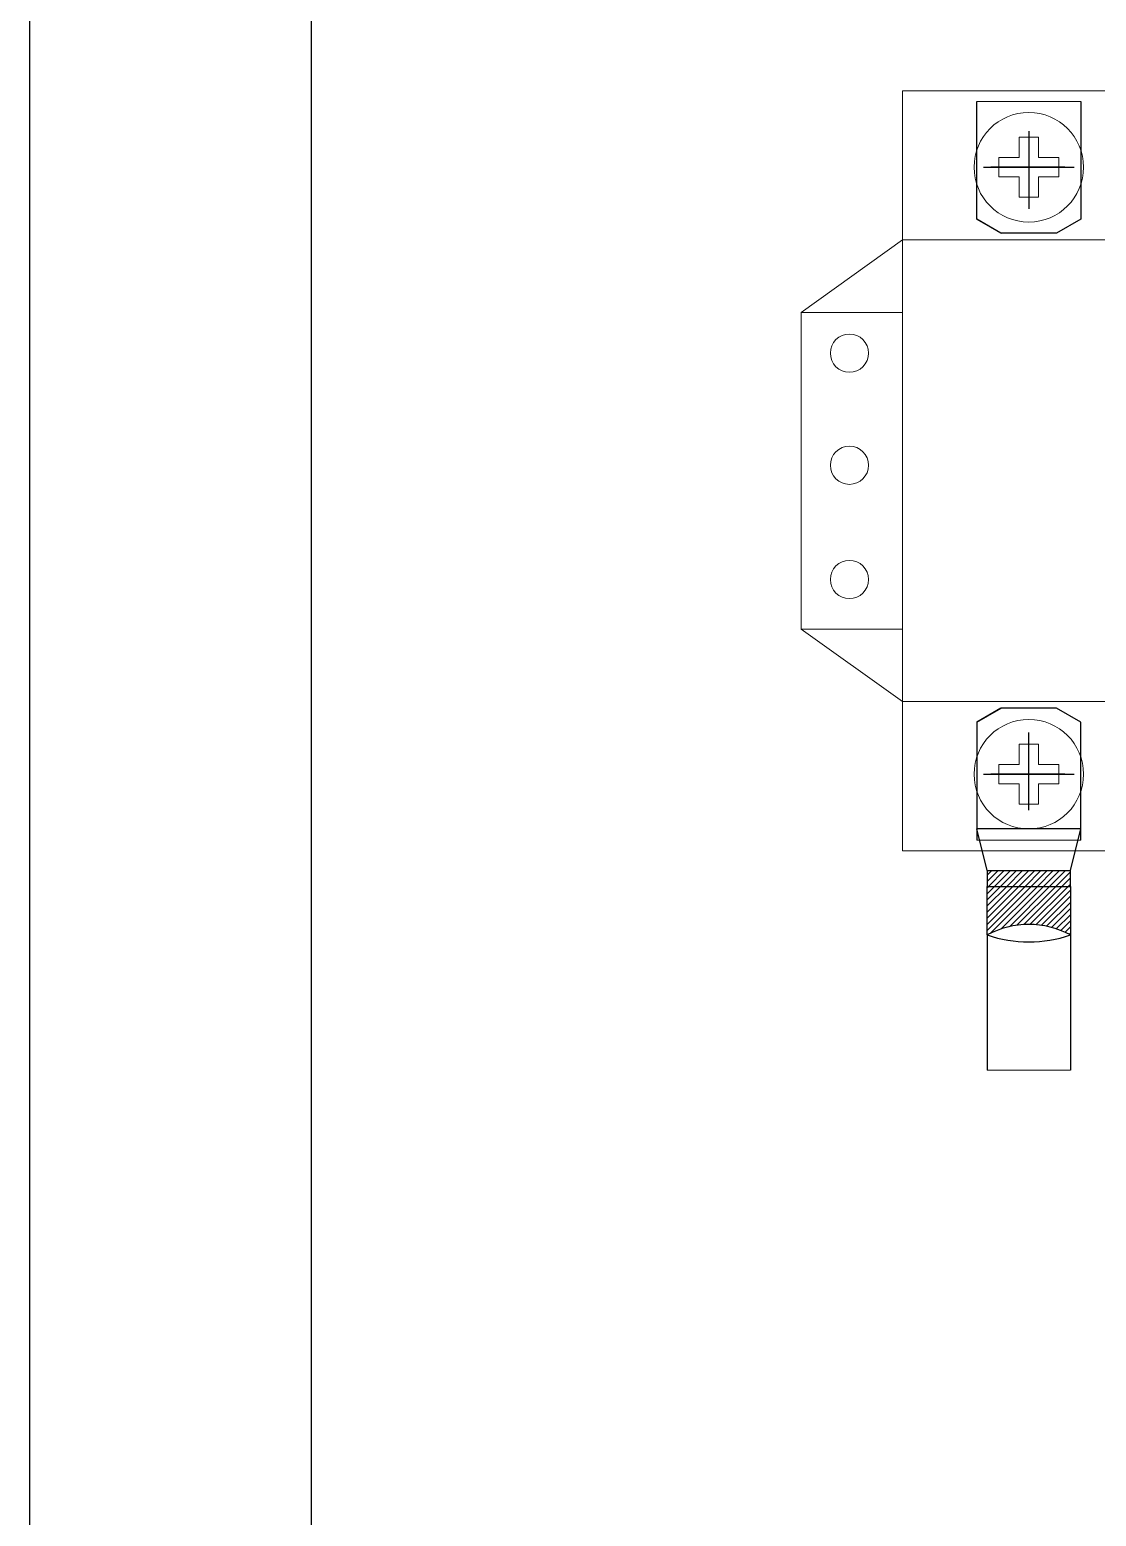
# Model space of a CAD drawing. Header units: millimetres. Extents: x 330554 to 656471, y 11007 to 130943.
# Drawn here: x 420260.1 to 420411.7, y 94369 to 94580.2 of the extents above; entities that cross this region are included whole.
import ezdxf

# ---------------------------------------------------------------- set-up
doc = ezdxf.new("R2010")
doc.units = ezdxf.units.MM
doc.header["$LTSCALE"] = 6
doc.layers.add('M & E', color=5, linetype='Continuous', lineweight=30)
doc.layers.add('thước đo', color=3, linetype='Continuous')
doc.layers.add('đèn báo pha', color=10, linetype='Continuous')
pattern_1 = [(225, (119081.89674, 106156.1728), (0.4354782166, -0.4354782166), [])]

msp = doc.modelspace()

# ---------------------------------------------------------------- hatches: boundary and pattern name
at = {"layer": 'đèn báo pha', "ltscale": 8}
h = msp.add_hatch(dxfattribs=at)
h.set_pattern_fill('ANSI31', color=256, scale=4.926874, angle=540, style=0)
h.set_pattern_definition(pattern_1)
h.paths.add_polyline_path([(420408.038, 94458.489), (420408.038, 94460.743), (420396.213, 94460.743), (420396.213, 94458.489)])
h = msp.add_hatch(dxfattribs=at)
h.set_pattern_fill('ANSI31', color=256, scale=4.926874, angle=540, style=0)
h.set_pattern_definition(pattern_1)
edge = h.paths.add_edge_path()
edge.add_arc((420402.126, 94440.588), 12.491, 61.75026, 118.24974)
edge.add_line((420396.213, 94451.591), (420396.213, 94458.489))
edge.add_line((420396.213, 94458.489), (420408.038, 94458.489))
edge.add_line((420408.038, 94458.489), (420408.038, 94451.591))

# ---------------------------------------------------------------- linework, layer by layer
at = {"linetype": 'ByBlock', "lineweight": 18, "ltscale": 8}
for p, q in [((420403.499, 94564.935), (420400.752, 94564.935)), ((420400.752, 94564.935), (420400.752, 94562.045)), ((420403.499, 94564.935), (420400.752, 94564.935)), ((420400.752, 94564.935), (420400.752, 94562.045)), ((420403.499, 94564.935), (420400.752, 94564.935)), ((420400.752, 94564.935), (420400.752, 94562.045)), ((420403.499, 94564.935), (420400.752, 94564.935)), ((420400.752, 94564.935), (420400.752, 94562.045)), ((420403.499, 94562.045), (420403.499, 94564.935)), ((420403.499, 94562.045), (420403.499, 94564.935)), ((420403.499, 94562.045), (420403.499, 94564.935)), ((420403.499, 94562.045), (420403.499, 94564.935)), ((420400.752, 94562.045), (420397.862, 94562.045)), ((420397.862, 94562.045), (420397.862, 94559.298)), ((420400.752, 94562.045), (420397.862, 94562.045)), ((420397.862, 94562.045), (420397.862, 94559.298)), ((420400.752, 94562.045), (420397.862, 94562.045)), ((420397.862, 94562.045), (420397.862, 94559.298)), ((420400.752, 94562.045), (420397.862, 94562.045)), ((420397.862, 94562.045), (420397.862, 94559.298)), ((420406.389, 94562.045), (420403.499, 94562.045)), ((420406.389, 94562.045), (420403.499, 94562.045)), ((420406.389, 94562.045), (420403.499, 94562.045)), ((420406.389, 94562.045), (420403.499, 94562.045)), ((420406.389, 94559.298), (420406.389, 94562.045)), ((420406.389, 94559.298), (420406.389, 94562.045)), ((420406.389, 94559.298), (420406.389, 94562.045)), ((420406.389, 94559.298), (420406.389, 94562.045)), ((420397.862, 94559.298), (420400.752, 94559.298)), ((420397.862, 94559.298), (420400.752, 94559.298)), ((420397.862, 94559.298), (420400.752, 94559.298)), ((420397.862, 94559.298), (420400.752, 94559.298)), ((420400.752, 94559.298), (420400.752, 94556.408)), ((420400.752, 94559.298), (420400.752, 94556.408)), ((420400.752, 94559.298), (420400.752, 94556.408)), ((420400.752, 94559.298), (420400.752, 94556.408)), ((420403.499, 94556.408), (420403.499, 94559.298)), ((420403.499, 94559.298), (420406.389, 94559.298)), ((420403.499, 94556.408), (420403.499, 94559.298)), ((420403.499, 94559.298), (420406.389, 94559.298)), ((420403.499, 94556.408), (420403.499, 94559.298)), ((420403.499, 94559.298), (420406.389, 94559.298)), ((420403.499, 94556.408), (420403.499, 94559.298)), ((420403.499, 94559.298), (420406.389, 94559.298)), ((420400.752, 94556.408), (420403.499, 94556.408)), ((420400.752, 94556.408), (420403.499, 94556.408)), ((420400.752, 94556.408), (420403.499, 94556.408)), ((420400.752, 94556.408), (420403.499, 94556.408)), ((420400.752, 94475.812), (420400.752, 94478.702)), ((420400.752, 94478.702), (420403.499, 94478.702)), ((420400.752, 94475.812), (420400.752, 94478.702)), ((420400.752, 94478.702), (420403.499, 94478.702)), ((420400.752, 94475.812), (420400.752, 94478.702)), ((420400.752, 94478.702), (420403.499, 94478.702)), ((420400.752, 94475.812), (420400.752, 94478.702)), ((420400.752, 94478.702), (420403.499, 94478.702)), ((420403.499, 94478.702), (420403.499, 94475.812)), ((420403.499, 94478.702), (420403.499, 94475.812)), ((420403.499, 94478.702), (420403.499, 94475.812)), ((420403.499, 94478.702), (420403.499, 94475.812)), ((420397.862, 94473.064), (420397.862, 94475.812)), ((420397.862, 94475.812), (420400.752, 94475.812)), ((420397.862, 94473.064), (420397.862, 94475.812)), ((420397.862, 94475.812), (420400.752, 94475.812)), ((420397.862, 94473.064), (420397.862, 94475.812)), ((420397.862, 94475.812), (420400.752, 94475.812)), ((420397.862, 94473.064), (420397.862, 94475.812)), ((420397.862, 94475.812), (420400.752, 94475.812)), ((420403.499, 94475.812), (420406.389, 94475.812)), ((420403.499, 94475.812), (420406.389, 94475.812)), ((420403.499, 94475.812), (420406.389, 94475.812)), ((420403.499, 94475.812), (420406.389, 94475.812)), ((420406.389, 94475.812), (420406.389, 94473.064)), ((420406.389, 94475.812), (420406.389, 94473.064)), ((420406.389, 94475.812), (420406.389, 94473.064)), ((420406.389, 94475.812), (420406.389, 94473.064)), ((420400.752, 94473.064), (420397.862, 94473.064)), ((420400.752, 94473.064), (420397.862, 94473.064)), ((420400.752, 94473.064), (420397.862, 94473.064)), ((420400.752, 94473.064), (420397.862, 94473.064)), ((420400.752, 94470.174), (420400.752, 94473.064)), ((420400.752, 94470.174), (420400.752, 94473.064)), ((420400.752, 94470.174), (420400.752, 94473.064)), ((420400.752, 94470.174), (420400.752, 94473.064)), ((420406.389, 94473.064), (420403.499, 94473.064)), ((420403.499, 94473.064), (420403.499, 94470.174)), ((420406.389, 94473.064), (420403.499, 94473.064)), ((420403.499, 94473.064), (420403.499, 94470.174)), ((420406.389, 94473.064), (420403.499, 94473.064)), ((420403.499, 94473.064), (420403.499, 94470.174)), ((420406.389, 94473.064), (420403.499, 94473.064)), ((420403.499, 94473.064), (420403.499, 94470.174)), ((420403.499, 94470.174), (420400.752, 94470.174)), ((420403.499, 94470.174), (420400.752, 94470.174)), ((420403.499, 94470.174), (420400.752, 94470.174)), ((420403.499, 94470.174), (420400.752, 94470.174))]:
    msp.add_line(p, q, dxfattribs=at)
for centre, radius in [((420402.126, 94560.671), 7.783), ((420402.126, 94560.671), 7.783), ((420402.126, 94560.671), 7.783), ((420402.126, 94560.671), 7.783), ((420376.638, 94534.258), 2.718), ((420376.638, 94518.332), 2.718), ((420376.638, 94502.098), 2.718), ((420402.126, 94474.438), 7.783), ((420402.126, 94474.438), 7.783), ((420402.126, 94474.438), 7.783), ((420402.126, 94474.438), 7.783)]:
    msp.add_circle(centre, radius, dxfattribs=at)
at = {"layer": 'M & E', "lineweight": -2, "ltscale": 8}
for p, q in [((420396.213, 94451.591), (420396.213, 94442.722)), ((420408.038, 94451.591), (420408.038, 94442.722))]:
    msp.add_line(p, q, dxfattribs=at)
at = {"layer": 'thước đo', "color": 7, "lineweight": 18, "ltscale": 8}
for p, q in [((420394.735, 94570.032), (420409.516, 94570.032)), ((420369.778, 94540.055), (420384.178, 94550.354)), ((420369.778, 94495.055), (420384.178, 94484.755)), ((420384.502, 94484.755), (420384.178, 94484.755)), ((420394.735, 94465.077), (420409.516, 94465.077)), ((420396.213, 94432.378), (420408.038, 94432.378))]:
    msp.add_line(p, q, dxfattribs=at)
at = {"layer": 'thước đo', "color": 0, "ltscale": 8}
for p, q in [((420402.126, 94565.809), (420402.126, 94555.534)), ((420402.126, 94565.809), (420402.126, 94555.534)), ((420402.126, 94564.613), (420402.126, 94556.73)), ((420402.126, 94564.33), (420402.126, 94557.013)), ((420395.69, 94560.671), (420408.561, 94560.671)), ((420402.126, 94560.671), (420396.712, 94560.671)), ((420396.988, 94560.671), (420407.263, 94560.671)), ((420407.263, 94560.671), (420396.988, 94560.671)), ((420406.067, 94560.671), (420398.184, 94560.671)), ((420402.126, 94556.73), (420402.126, 94554.772)), ((420398.168, 94551.31), (420394.719, 94553.281)), ((420394.735, 94553.281), (420398.184, 94551.31)), ((420409.516, 94553.281), (420406.067, 94551.31)), ((420398.168, 94483.799), (420394.719, 94481.828)), ((420394.735, 94481.828), (420398.184, 94483.799)), ((420409.516, 94481.828), (420406.067, 94483.799)), ((420402.126, 94478.379), (420402.126, 94480.337)), ((420402.126, 94469.3), (420402.126, 94479.576)), ((420402.126, 94469.3), (420402.126, 94479.576)), ((420402.126, 94470.496), (420402.126, 94478.379)), ((420402.126, 94470.779), (420402.126, 94478.097)), ((420395.69, 94474.438), (420408.561, 94474.438)), ((420402.126, 94474.438), (420396.712, 94474.438)), ((420396.988, 94474.438), (420407.263, 94474.438)), ((420407.263, 94474.438), (420396.988, 94474.438)), ((420406.067, 94474.438), (420398.184, 94474.438)), ((420409.516, 94466.655), (420394.735, 94466.655)), ((420396.213, 94451.591), (420396.213, 94432.378)), ((420408.038, 94451.591), (420408.038, 94432.378))]:
    msp.add_line(p, q, dxfattribs=at)
at = {"layer": 'thước đo', "color": 0, "linetype": 'ByBlock', "ltscale": 8}
for points in [[(421860.138, 93630.685), (420260.138, 93630.685), (420260.138, 95230.685), (421860.138, 95230.685)], [(421060.138, 93630.685), (420260.138, 93630.685), (420260.138, 95230.685), (421060.138, 95230.685)]]:
    msp.add_lwpolyline(points, close=True, dxfattribs=at)
at = {"layer": 'thước đo', "color": 7, "lineweight": 18, "ltscale": 8}
for points in [[(420384.178, 94463.536), (420466.978, 94463.536), (420466.978, 94571.536), (420384.178, 94571.536)], [(420384.178, 94484.755), (420466.978, 94484.755), (420466.978, 94550.354), (420384.178, 94550.354)], [(420369.778, 94495.055), (420384.178, 94495.055), (420384.178, 94540.055), (420369.778, 94540.055)]]:
    msp.add_lwpolyline(points, close=True, dxfattribs=at)
at = {"layer": 'thước đo', "color": 0, "ltscale": 8}
for points in [[(420394.735, 94553.281), (420394.735, 94570.032)], [(420409.516, 94570.032), (420409.516, 94553.281)], [(420406.067, 94551.31), (420398.184, 94551.31)], [(420406.067, 94483.799), (420398.184, 94483.799)], [(420394.735, 94481.828), (420394.735, 94465.077)], [(420409.516, 94465.077), (420409.516, 94481.828)]]:
    msp.add_lwpolyline(points, dxfattribs=at)
at = {"layer": 'đèn báo pha', "ltscale": 8}
for p, q in [((420396.213, 94460.743), (420394.735, 94466.655)), ((420408.038, 94460.743), (420409.516, 94466.655)), ((420396.213, 94460.743), (420396.213, 94458.489)), ((420396.213, 94460.743), (420408.038, 94460.743)), ((420408.038, 94458.489), (420408.038, 94460.743)), ((420396.213, 94458.489), (420408.038, 94458.489))]:
    msp.add_line(p, q, dxfattribs=at)
at = {"layer": 'đèn báo pha', "color": 1, "ltscale": 8}
msp.add_lwpolyline([(420300.138, 93670.685), (421030.138, 93670.685), (421030.138, 95190.685), (420300.138, 95190.685)], close=True, dxfattribs=at)
at = {"layer": 'đèn báo pha', "ltscale": 8}
msp.add_lwpolyline([(420396.213, 94451.591), (420396.213, 94458.489), (420408.038, 94458.489), (420408.038, 94451.591)], dxfattribs=at)
for centre, radius, start, end in [((420402.126, 94440.588), 12.491, 61.75026, 118.24974), ((420402.126, 94468.712), 18.113, 250.94899, 289.05101)]:
    msp.add_arc(centre, radius, start, end, dxfattribs=at)

doc.saveas('drawing.dxf')
